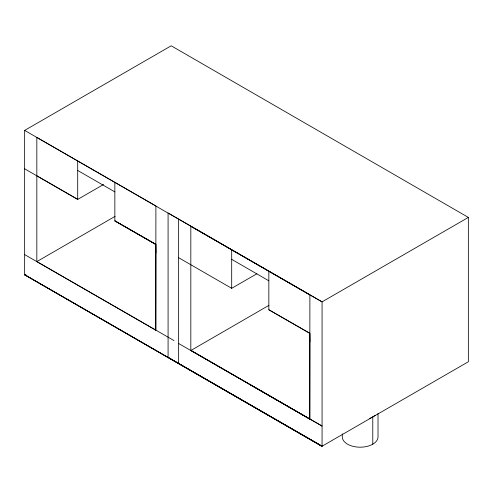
<?xml version="1.0" encoding="UTF-8"?>
<svg xmlns="http://www.w3.org/2000/svg" width="493" height="493" viewBox="0 0 493 493"><rect width="100%" height="100%" fill="white"/><g stroke="black" fill="none" stroke-linecap="round" stroke-linejoin="round"><path stroke-width="0.74" d="M24.65 130.411L171.2 45.8L468.35 217.413L468.35 361.763L321.849 446.344L24.65 274.761L24.65 130.411L322.071 301.87L468.35 217.413M24.65 168.803L77.697 199.406L103.579 184.468M36.833 261.61L36.833 137.424L155.899 205.951L155.806 330.193L36.833 261.61L115.054 216.378M155.806 330.193L155.899 244.343L114.851 220.858L114.851 182.465M155.899 252.921L155.714 244.448L114.851 220.858L155.806 244.399M178.639 257.71L231.692 288.313L256.908 273.751M190.822 350.517L190.822 226.324L309.887 294.857L309.795 419.099L190.822 350.517L268.938 305.346M268.839 271.366L268.839 309.764L309.703 333.354L309.887 341.828M26.154 275.051L24.65 274.761L322.071 446.22L322.071 301.87L168.082 212.964L168.082 357.314L322.071 446.22L24.65 274.761L26.788 275.618M268.839 309.764L309.887 333.25L309.795 419.099L250.358 384.78M24.65 254.598L173.98 340.558M178.639 343.504L322.071 426.057L191.025 350.4M77.697 170.455L114.851 191.9M231.692 259.355L268.839 280.807M36.833 175.816L77.734 199.388M378.014 413.43L378.014 436.89A17.865 10.316 0 0 1 360.149 447.2A17.865 10.316 0 0 1 342.29 436.89L342.29 433.858M372.782 416.942L372.782 444.181M231.692 249.92L231.692 288.313M178.639 219.317L178.639 363.661M77.697 161.014L77.697 199.406M375.136 415.26A17.865 10.316 0 0 1 369.744 418.347"/></g></svg>
